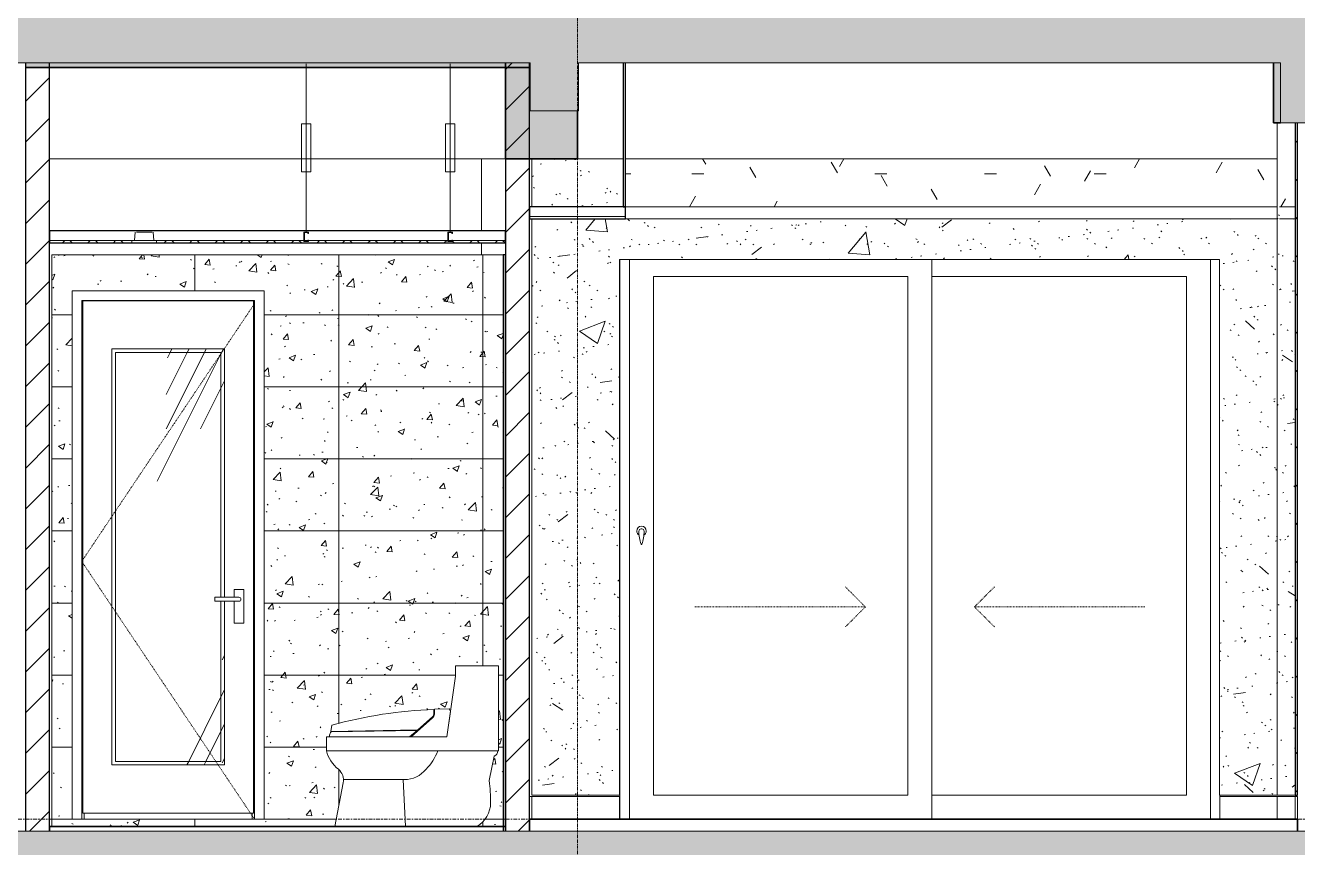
# Model space of a CAD drawing. Header units: millimetres. Extents: x -92143 to -2058, y -8802 to 35300.
# Drawn here: x -75337 to -70037, y 8882 to 12305 of the extents above; entities that cross this region are included whole.
import ezdxf

# ---------------------------------------------------------------- set-up
doc = ezdxf.new("R2010")
doc.units = ezdxf.units.MM
for name, pattern in [('Centre', [31.75, 6.35, -4.7625, 15.875, -4.7625]), ('Dash', [6.35, 3.175, -3.175]), ('Grid Line', [22.225, 12.7, -3.175, 3.175, -3.175])]:
    doc.linetypes.add(name, pattern=pattern)
for name, color, linetype, lineweight in [('0-1', 7, 'Continuous', 5), ('A-CLNG', 13, 'Continuous', 9), ('A-CLNG-1', 250, 'Continuous', 25), ('A-CLNG-2', 7, 'Continuous', 9), ('A-CLNG-PATT-1', 9, 'Continuous', 9), ('A-CLNG-PATT-2', 7, 'Continuous', 9), ('A-CLNG-PATT-3', 254, 'Continuous', 18), ('A-DETL-GENF', 92, 'Continuous', 9), ('A-DETL-GENF-1', 7, 'Continuous', 9), ('A-DETL-GENF-HDLN-1', 7, 'Dash', 9), ('A-DETL-GENF-HDLN-2', 1, 'Continuous', 9), ('A-DETL-THIN', 151, 'Continuous', 9), ('A-DOOR', 31, 'Continuous', 9), ('A-DOOR-1', 7, 'Continuous', 9), ('A-DOOR-FRAM', 31, 'Continuous', 9), ('A-DOOR-GLAZ', 31, 'Continuous', 9), ('A-DOOR-HDLN', 31, 'Dash', 18), ('A-FLOR-1', 10, 'Continuous', 35), ('A-FLOR-HRAL', 11, 'Continuous', 9), ('A-FLOR-HRAL-1', 253, 'Continuous', 18), ('A-FLOR-HRAL-2', 9, 'Continuous', 9), ('A-FLOR-LEVL-2', 51, 'Centre', 9), ('A-FLOR-PATT-1', 7, 'Continuous', 9), ('A-WALL-1', 7, 'Continuous', 9), ('A-WALL-2', 250, 'Continuous', 25), ('A-WALL-PATT-1', 7, 'Continuous', 9), ('A-WALL-PATT-2', 9, 'Continuous', 9), ('E-LITE-EQPM', 33, 'Continuous', 9), ('E-LITE-EQPM-1', 7, 'Continuous', 9), ('I-WALL-1', 250, 'Continuous', 25), ('I-WALL-2', 7, 'Continuous', 9), ('P-SANR-FIXT', 6, 'Continuous', 9), ('P-SANR-FIXT-1', 7, 'Continuous', 9), ('S-BEAM-1', 12, 'Continuous', 5), ('S-BEAM-2', 7, 'Continuous', 9), ('S-BEAM-3', 10, 'Continuous', 35), ('S-COLS-1', 7, 'Continuous', 9), ('S-GRID-1', 1, 'Grid Line', 9)]:
    doc.layers.add(name, color=color, linetype=linetype, lineweight=lineweight)
pattern_1 = [(45, (-51987.05, 14125), (-84.8528, 84.8528), [])]
pattern_2 = [(37.5, (-51987.05, 14125), (-4.79953, 146.8239), [5.029, -110.795, 5.029, -124.511, -123.825]), (37.5, (-51987.05, 14125), (-4.79953, 146.8239), [-245.364, 5.029, -118.796]), (7.5, (-51987.05, 14125), (134.8574, 215.0472), [5.029, -57.455, 5.029, -99.365, -40.005]), (7.5, (-51987.05, 14125), (134.8574, 215.0472), [-166.878, 5.029, -34.976]), (327.5, (-52080.78, 14125), (237.29776, 0.4316), [5.029, -33.071, 5.029, -132.131, -179.07]), (327.5, (-52080.78, 14125), (237.29776, 0.4316), [-175.26, 5.029, -174.041]), (317.5, (-52080.78, 14125), (229.067, 66.8792), [5.029, -14.021, 5.029, -84.887, -102.87]), (317.5, (-52080.78, 14125), (229.067, 66.8792), [-108.966, 5.029, -97.841])]
pattern_3 = [(63.435, (-51796.6, 14220.2), (-766.75, 2300.24), [952.5, -571.5, 952.5, -571.5, -1211.71]), (63.435, (-51796.6, 14220.2), (-766.75, 2300.24), [-3048, 381, -830.71]), (63.435, (-51844.2, 14267.9), (-766.75, 2300.24), [762, -952.5, 571.5, -571.5, -1402.21]), (63.435, (-51844.2, 14267.9), (-766.75, 2300.24), [-2857.5, 666.75, -735.46]), (63.435, (-51844.2, 14410.8), (-766.75, 2300.24), [571.5, -1143, 381, -571.5, -1592.71]), (63.435, (-51844.2, 14410.8), (-766.75, 2300.24), [-2667, 857.25, -735.46]), (63.435, (-51701.3, 14267.9), (-766.75, 2300.24), [571.5, -1143, 476.25, -2068.96]), (63.435, (-51558.4, 14410.8), (-766.75, 2300.24), [285.75, -1428.75, 190.5, -2354.71]), (63.435, (-51796.6, 14648.9), (-766.75, 2300.24), [190.5, -1428.75, 190.5, -762, -1687.96]), (63.435, (-51796.6, 14648.9), (-766.75, 2300.24), [-2571.75, 476.25, -1211.71]), (63.435, (-50939.3, 14506), (-766.75, 2300.24), [952.5, -1428.75, 1143, -754.51]), (63.435, (-50939.3, 14363.1), (-766.75, 2300.24), [1333.5, -952.5, 1428.75, -564.01]), (63.435, (-50844, 14410.8), (-766.75, 2300.24), [1524, -762, 1143, -830.71]), (63.435, (-50701.2, 14553.6), (-766.75, 2300.24), [952.5, -1333.5, 762, -1211.71]), (63.435, (-50844, 14839.4), (-766.75, 2300.24), [476.25, -1905, 571.5, -1306.96]), (63.435, (-50558.3, 14696.5), (-766.75, 2300.24), [381, -1905, 381, -1592.71])]

# ---------------------------------------------------------------- blocks, each defined once
blk = doc.blocks.new('NCV_TKTC_KET CAU_rvt-1-TKCS_MẶT CẮT E')
at = {"layer": 'A-FLOR-PATT-1'}
h = blk.add_hatch(color=256, dxfattribs=at)
h.paths.add_polyline_path([(-48635.6, 12130), (-48635.6, 12150), (-50536.9, 12150), (-50536.9, 12130), (-48844.9, 12130)])
h.paths.add_polyline_path([(-73236.9, 12130), (-73236.9, 12150), (-75336.9, 12150), (-75336.9, 12130), (-73352.2, 12130)])
h.paths.add_polyline_path([(-20336.9, 12130), (-20336.9, 12150), (-22235.3, 12150), (-22235.3, 12130), (-20484.2, 12130)])
h.paths.add_polyline_path([(-66936.9, 12130), (-65032.3, 12130), (-65032.3, 12150), (-66936.9, 12150)])
h.paths.add_polyline_path([(-22435.3, 12130), (-22435.3, 12150), (-22438.4, 12150), (-22438.4, 12130)])
h.paths.add_polyline_path([(-28536.9, 12130), (-28536.9, 12150), (-30435.3, 12150), (-30435.3, 12130), (-28807.5, 12130)])
h.paths.add_polyline_path([(-58736.9, 12130), (-56833.3, 12130), (-56833.3, 12150), (-58736.9, 12150)])
h.paths.add_polyline_path([(-30635.3, 12130), (-30635.3, 12150), (-30638.4, 12150), (-30638.4, 12130)])
h.paths.add_polyline_path([(-40434.4, 12130), (-40434.4, 12150), (-42336.9, 12150), (-42336.9, 12130), (-40521.7, 12130)])
h.paths.add_polyline_path([(-48435.6, 12130), (-48433.3, 12130), (-48433.3, 12150), (-48435.6, 12150)])
at = {"layer": 'S-BEAM-1'}
for points in [[(-73036.9, 11750), (-73036.9, 11950), (-73233.6, 11950), (-73233.6, 12150), (-73336.9, 12150), (-73336.9, 11750), (-73233.6, 11750)], [(-70136.9, 11900), (-70108.5, 11900), (-70108.5, 12150), (-70136.9, 12150), (-70136.9, 12065)]]:
    blk.add_hatch(color=256, dxfattribs=at).paths.add_polyline_path(points)
at = {"layer": 'A-FLOR-1'}
for p, q in [((-73236.9, 12130), (-73236.9, 12150.1)), ((-75336.9, 12130), (-73236.9, 12130))]:
    blk.add_line(p, q, dxfattribs=at)
at = {"layer": 'S-BEAM-2'}
for p, q in [((-73336.9, 11750), (-75236.9, 11750)), ((-73035.3, 11750), (-73036.9, 11750)), ((-72846.9, 11750), (-73035.3, 11750)), ((-70121.9, 11750), (-72836.9, 11750))]:
    blk.add_line(p, q, dxfattribs=at)
at = {"layer": 'S-BEAM-3'}
for p, q in [((-73336.9, 12150), (-73336.9, 11750)), ((-70136.9, 12150), (-70136.9, 11900)), ((-73036.9, 11750), (-73036.9, 11950)), ((-70136.9, 11900), (-70108.5, 11900)), ((-73336.9, 11750), (-73036.9, 11750))]:
    blk.add_line(p, q, dxfattribs=at)
at = {"layer": 'S-COLS-1'}
blk.add_line((-73036.9, 9095), (-73036.9, 9100), dxfattribs=at)
blk = doc.blocks.new('DOOR_CW_01 CANH MO-PANEL KINH - DIG_02-800x2200-CỬA NHÔM KÍNH-V174-TKCS_MẶT CẮT E')
at = {"layer": 'A-DETL-GENF-HDLN-2'}
h = blk.add_hatch(dxfattribs=at)
h.set_pattern_fill('FP_34', color=256, style=0, pattern_type=2)
h.set_pattern_definition(pattern_3)
h.paths.add_polyline_path([(-74977.4, 9226), (-74507.4, 9226), (-74507.4, 9907.5), (-74522.4, 9907.5), (-74522.4, 9241), (-74962.4, 9241), (-74962.4, 10943), (-74522.4, 10943), (-74522.4, 9924.5), (-74507.4, 9924.5), (-74507.4, 10958), (-74977.4, 10958), (-74977.4, 9241)])
h = blk.add_hatch(dxfattribs=at)
h.set_pattern_fill('FP_34', color=256, style=0, pattern_type=2)
h.set_pattern_definition(pattern_3)
h.paths.add_polyline_path([(-74522.4, 9241), (-74522.4, 9907.5), (-74548.2, 9907.5), (-74548.2, 9924.5), (-74522.4, 9924.5), (-74522.4, 10943), (-74962.4, 10943), (-74962.4, 9241), (-74739.4, 9241)])
at = {"layer": 'A-DETL-GENF-HDLN-1'}
for p, q in [((-75102.4, 10073.5), (-74382.4, 11147)), ((-74382.4, 9000), (-75102.4, 10073.5))]:
    blk.add_line(p, q, dxfattribs=at)
at = {"layer": 'A-DOOR-1'}
for p, q in [((-75102.4, 11160), (-75102.4, 9000)), ((-75102.4, 11160), (-74382.4, 11160)), ((-75097.4, 11158), (-75097.4, 9026)), ((-74387.4, 11158), (-75097.4, 11158)), ((-74387.4, 9026), (-74387.4, 11158)), ((-74382.4, 9000), (-74382.4, 11160)), ((-74977.4, 10958), (-74507.4, 10958)), ((-74977.4, 9226), (-74977.4, 10958)), ((-74522.4, 10943), (-74962.4, 10943)), ((-74962.4, 10943), (-74962.4, 9241)), ((-74522.4, 9924.5), (-74522.4, 10943)), ((-74507.4, 10958), (-74507.4, 9924.5)), ((-74548.2, 9924.5), (-74522.4, 9924.5)), ((-74548.2, 9907.5), (-74548.2, 9924.5)), ((-74447.4, 9924.5), (-74522.4, 9924.5)), ((-74467.1, 9956), (-74467.1, 9924.5)), ((-74427.6, 9956), (-74467.1, 9956)), ((-74427.6, 9816), (-74427.6, 9956)), ((-74522.4, 9907.5), (-74548.2, 9907.5)), ((-74522.4, 9241), (-74522.4, 9907.5)), ((-74447.4, 9907.5), (-74522.4, 9907.5)), ((-74507.4, 9907.5), (-74507.4, 9226)), ((-74467.1, 9907.5), (-74467.1, 9816)), ((-74467.1, 9816), (-74427.6, 9816)), ((-74507.4, 9226), (-74977.4, 9226)), ((-74962.4, 9241), (-74522.4, 9241)), ((-75097.4, 9026), (-74387.4, 9026)), ((-75092.4, 9000), (-75092.4, 9026)), ((-74392.4, 9000), (-74392.4, 9026))]:
    blk.add_line(p, q, dxfattribs=at)
for start, end in [(0, 90), (270, 0)]:
    blk.add_arc((-74447.4, 9916), 8.5, start, end, dxfattribs=at)
blk = doc.blocks.new('TOILET - TOILET-348229-TKCS_MẶT CẮT E')
at = {"layer": 'P-SANR-FIXT-1'}
for p, q in [((-48735.6, 6238.8), (-48735.6, 6196.1)), ((-48556.6, 6238.8), (-48735.6, 6238.8)), ((-48556.6, 5884.5), (-48556.6, 6238.8)), ((-48735.6, 6196.1), (-48772.1, 5942.7)), ((-48825.8, 6040.7), (-48825.8, 6057.1)), ((-48762.2, 6059.4), (-48823, 6057.8)), ((-48772.1, 5942.7), (-48756.8, 6048.9)), ((-48756.8, 6048.9), (-48760.2, 6058.1)), ((-49251, 5991.3), (-49254.7, 5965.3)), ((-48830.9, 6022.1), (-48920.2, 5942.7)), ((-48892.8, 5971.6), (-48829.5, 6027.8)), ((-48772.1, 5942.7), (-49273.5, 5942.7)), ((-49273.5, 5942.7), (-49273.5, 5884.5)), ((-49260.4, 5950.7), (-49260.4, 5942.7)), ((-49260.4, 5942.7), (-48926.9, 5942.7)), ((-49254.7, 5965.3), (-48892.8, 5971.6)), ((-48894.8, 5970), (-49253.9, 5963.7)), ((-48926.9, 5942.7), (-48894.8, 5970)), ((-48920.2, 5942.7), (-48772.1, 5942.7)), ((-49273.5, 5884.5), (-48556.6, 5884.5)), ((-48559.8, 5884.5), (-48556.6, 5884.5)), ((-48596, 5760.8), (-48574.2, 5863.3)), ((-49204, 5751.5), (-49237.9, 5570)), ((-48948.9, 5764.9), (-49202.5, 5764.9)), ((-48943.9, 5570), (-48954.1, 5764.9))]:
    blk.add_line(p, q, dxfattribs=at)
for centre, radius, start, end in [((-48763.6, 4249.5), 1808.7, 91.9695, 105.6338), ((-50067.9, 6068.4), 1244.9, 358.5564, 359.5142), ((-48762.2, 6057.2), 2.2, 24.5161, 91.4839), ((-48847.1, 6039.8), 24, 312.6549, 353.3451), ((-48850.1, 6040.7), 24.3, 328, 0), ((-49228.4, 5943), 32.8, 140.9297, 166.5514), ((-49128.9, 5924.8), 150, 195.5839, 230.9413), ((-49003.8, 5954.4), 206.2, 314.8639, 340.1683), ((-48578.4, 5881.7), 18.9, 283, 8.4414), ((-49259.2, 5764.2), 56.7, 347.0587, 50.9413), ((-48948.9, 5881.3), 116.3, 270, 321.1214), ((-49152.3, 5674.2), 563, 359.4277, 8.8404), ((-48706, 5669.8), 116.7, 300.6227, 359.4277)]:
    blk.add_arc(centre, radius, start, end, dxfattribs=at)
blk = doc.blocks.new('LIC_10-ĐÈN LED DOWNLIGHT ÂM TRẦN_ P_6W_ ÁNH SÁNG 4000K - LIC_10-ĐÈN LED DOWNLIGHT ÂM TRẦN_ P_6W_ ÁNH SÁNG 4000K-V48-TKCS_MẶT CẮT E')
at = {"layer": 'E-LITE-EQPM-1'}
for p, q in [((-74879.5, 14845), (-74882, 14809)), ((-74809.5, 14845), (-74874.5, 14845)), ((-74801.9, 14809), (-74804.4, 14845)), ((-74902, 14800), (-74902, 14798)), ((-74902, 14798), (-74896, 14798)), ((-74782, 14798), (-74902, 14798)), ((-74900.9, 14800), (-74898.4, 14800)), ((-74898.3, 14800), (-74881.2, 14800)), ((-74787.9, 14800), (-74896, 14800)), ((-74893, 14809), (-74893, 14800)), ((-74890.5, 14800), (-74887.1, 14800)), ((-74796, 14809), (-74887.9, 14809)), ((-74887, 14802), (-74887, 14800)), ((-74886.2, 14800), (-74883.6, 14800)), ((-74878.6, 14800), (-74805.3, 14800)), ((-74865.6, 14800), (-74858.4, 14800)), ((-74825.6, 14800), (-74818.3, 14800)), ((-74802.8, 14800), (-74785.6, 14800)), ((-74800.3, 14800), (-74797.8, 14800)), ((-74796.9, 14800), (-74796.9, 14802)), ((-74796.8, 14800), (-74793.4, 14800)), ((-74791, 14800), (-74791, 14809)), ((-74787.9, 14798), (-74782, 14798)), ((-74785.5, 14800), (-74783.1, 14800)), ((-74782, 14798), (-74782, 14800))]:
    blk.add_line(p, q, dxfattribs=at)
blk = doc.blocks.new('Railing - Railing-V52-TKCS_MẶT CẮT E')
at = {"layer": 'A-FLOR-HRAL-1'}
for p, q in [((-70036.9, 12495), (-70046.9, 12495)), ((-70046.9, 12495), (-70046.9, 12400)), ((-70036.9, 12400), (-70036.9, 12495)), ((-70046.9, 12400), (-70036.9, 12400))]:
    blk.add_line(p, q, dxfattribs=at)
at = {"layer": 'A-FLOR-HRAL-2'}
for p, q in [((-70360.3, 12400), (-70360.3, 12495)), ((-70360.3, 12495), (-70121.9, 12495)), ((-70121.9, 12400), (-70121.9, 12495)), ((-70121.9, 12495), (-70046.9, 12495))]:
    blk.add_line(p, q, dxfattribs=at)
blk = doc.blocks.new('Railing - Railing-915995-TKCS_MẶT CẮT E')
at = {"layer": 'A-FLOR-HRAL-2'}
for p, q in [((-73236.9, 12495), (-73226.9, 12495)), ((-73226.9, 12400), (-73226.9, 12495)), ((-73226.9, 12495), (-72862.4, 12495)), ((-72862.4, 12495), (-72862.4, 12400))]:
    blk.add_line(p, q, dxfattribs=at)
blk = doc.blocks.new('CL_01-VÁCH DỰNG THẠCH CAO CĂN HỘ LOẠI 1-5A4 - CL_01-VÁCH DỰNG THẠCH CAO CĂN HỘ LOẠI 1A-5-V179-TKCS_MẶT CẮT E')
at = {"layer": 'A-CLNG-PATT-2'}
h = blk.add_hatch(dxfattribs=at)
h.set_pattern_fill('FP_12', color=256, style=0, pattern_type=2)
h.set_pattern_definition([(0, (-51987.05, 14125), (1219.2, 304.8), [50.292, -864.108, 50.292, -864.108, -4876.8]), (0, (-51987.05, 14125), (1219.2, 304.8), [-1828.8, 50.292, -1778.508, 50.292, -864.108, -2133.6]), (0, (-51987.05, 14125), (1219.2, 304.8), [-4572, 50.292, -559.308, 50.292, -1473.708]), (120, (-51529.85, 14277.4), (-873.5645, 903.458), [50.292, -864.108, 50.292, -5740.908]), (120, (-51529.85, 14277.4), (-873.5645, 903.458), [-964.692, -864.108, 50.292, -1778.508, -3048]), (120, (-51529.85, 14277.4), (-873.5645, 903.458), [-3657.6, 50.292, -864.108, 50.292, -2083.308]), (120, (-51529.85, 14277.4), (-873.5645, 903.458), [-4622.292, -559.308, 50.292, -1473.708]), (240, (-51377.45, 14887), (-345.6355, -1208.258), [50.292, -864.108, 50.292, -5740.908]), (240, (-51377.45, 14887), (-345.6355, -1208.258), [-964.692, -864.108, 50.292, -1778.508, -3048]), (240, (-51377.45, 14887), (-345.6355, -1208.258), [-3657.6, 50.292, -864.108, 50.292, -2083.308]), (240, (-51377.45, 14887), (-345.6355, -1208.258), [-4622.292, -559.308, 50.292, -1473.708])])
h.paths.add_polyline_path([(-72836.9, 11550), (-72836.9, 12150), (-72846.9, 12150), (-72846.9, 11550)])
at = {"layer": 'A-CLNG-PATT-3'}
h = blk.add_hatch(dxfattribs=at)
h.set_pattern_fill('FP_2', color=256, style=0, pattern_type=2)
h.set_pattern_definition([(0, (-51987.05, 14125), (609.6, 152.4), [50.292, -406.908, 50.292, -406.908, -2438.4]), (0, (-51987.05, 14125), (609.6, 152.4), [-914.4, 50.292, -864.108, 50.292, -406.908, -1066.8]), (0, (-51987.05, 14125), (609.6, 152.4), [-2286, 50.292, -254.508, 50.292, -711.708]), (120, (-51758.45, 14201.2), (-436.7823, 451.7291), [50.292, -406.908, 50.292, -2845.308]), (120, (-51758.45, 14201.2), (-436.7823, 451.7291), [-507.492, -406.908, 50.292, -864.108, -1524]), (120, (-51758.45, 14201.2), (-436.7823, 451.7291), [-1828.8, 50.292, -406.908, 50.292, -1016.508]), (120, (-51758.45, 14201.2), (-436.7823, 451.7291), [-2336.292, -254.508, 50.292, -711.708]), (240, (-51682.25, 14506), (-172.8177, -604.1291), [50.292, -406.908, 50.292, -406.908, -2438.4]), (240, (-51682.25, 14506), (-172.8177, -604.1291), [-914.4, 50.292, -864.108, 50.292, -406.908, -1066.8]), (240, (-51682.25, 14506), (-172.8177, -604.1291), [-2286, 50.292, -254.508, 50.292, -711.708])])
h.paths.add_polyline_path([(-72273.3, 11550), (-70121.9, 11550), (-70121.9, 11750), (-72836.9, 11750), (-72836.9, 11550)])
h.paths.add_polyline_path([(-70046.9, 11550), (-70046.9, 11900), (-70111.9, 11900), (-70111.9, 11550)])
at = {"layer": 'A-CLNG-1'}
for p, q in [((-72846.9, 12150), (-72846.9, 11550)), ((-72836.9, 11550), (-72836.9, 12150)), ((-72846.9, 11550), (-72836.9, 11550))]:
    blk.add_line(p, q, dxfattribs=at)
blk = doc.blocks.new('NCV_TKTC_TANG 3 - 4_rvt-2-TKCS_MẶT CẮT E')
at = {"layer": 'A-CLNG-PATT-1'}
h = blk.add_hatch(dxfattribs=at)
h.set_pattern_fill('FP_4', color=256, style=0, pattern_type=2)
h.set_pattern_definition([(45, (-51987.05, 14125), (-53.033, 53.033), []), (135, (-51987.05, 14125), (-53.033, -53.033), [])])
h.paths.add_polyline_path([(-73506.3, 11400), (-73336.9, 11400), (-73336.9, 11410), (-73557.4, 11410), (-73557.4, 11405), (-73577.4, 11405), (-73577.4, 11410), (-74157.4, 11410), (-74157.4, 11405), (-74177.4, 11405), (-74177.4, 11410), (-74795.5, 11409), (-74795.5, 11400), (-73532.4, 11400)])
h.paths.add_polyline_path([(-75236.9, 11400), (-74888.4, 11400), (-74887.9, 11409), (-75236.9, 11410)])
h.paths.add_polyline_path([(-74174.9, 11407.5), (-74159.9, 11407.5), (-74159.9, 11410), (-74174.9, 11410)])
h.paths.add_polyline_path([(-73559.9, 11407.5), (-73559.9, 11410), (-73574.9, 11410), (-73574.9, 11407.5)])
at = {"layer": 'A-WALL-PATT-1'}
h = blk.add_hatch(dxfattribs=at)
h.set_pattern_fill('FP_5', color=256, style=0, pattern_type=2)
h.set_pattern_definition([(45, (-51987.05, 14125), (-79.5495, 79.5495), [])])
h.paths.add_polyline_path([(-70046.9, 9100), (-70036.9, 9100), (-70036.9, 11900), (-70046.9, 11900), (-70046.9, 9630.1)])
at = {"layer": 'A-WALL-PATT-2'}
h = blk.add_hatch(dxfattribs=at)
h.set_pattern_fill('FP_1', color=256, style=0, pattern_type=2)
h.set_pattern_definition(pattern_1)
h.paths.add_polyline_path([(-75336.9, 8950), (-75236.9, 8950), (-75236.9, 12150), (-75336.9, 12150), (-75336.9, 9021.3)])
h = blk.add_hatch(dxfattribs=at)
h.set_pattern_fill('FP_1', color=256, style=0, pattern_type=2)
h.set_pattern_definition(pattern_1)
h.paths.add_polyline_path([(-73336.9, 8950), (-73236.9, 8950), (-73236.9, 12150), (-73336.9, 12150), (-73336.9, 9021.3)])
h = blk.add_hatch(dxfattribs=at)
h.set_pattern_fill('FP_6', color=256, style=0, pattern_type=2)
h.set_pattern_definition(pattern_2)
h.paths.add_polyline_path([(-70111.9, 9100), (-70111.9, 11900), (-70121.9, 11900), (-70121.9, 9100)])
h = blk.add_hatch(dxfattribs=at)
h.set_pattern_fill('FP_7', color=256, style=0, pattern_type=2)
h.set_pattern_definition([(50, (-51987.05, 14125), (1093.104, -95.634), [114.3, -1257.3]), (355, (-51987, 14125), (-211.46, 1146.34), [91.44, -1005.84]), (100.451, (-51896, 14117), (881.656, 1050.7), [97.14, -1068.54]), (46.184, (-51987, 14429.8), (1626.475, -252.26), [171.45, -1885.95]), (96.636, (-51851.5, 14408.8), (1424.42, 1484.57), [145.71, -1602.81]), (351.184, (-51987, 14429.8), (1424.43, 1484.55), [137.16, -1508.76]), (21, (-51834.65, 14353.6), (909.686, -613.59), [114.3, -1257.3]), (326, (-51834.7, 14353.6), (370.81, 1105.13), [91.44, -1005.84]), (71.451, (-51758.8, 14302.5), (1280.503, 491.53), [97.14, -1068.54]), (37.5, (-51987.05, 14125), (18.531, 507.33), [50.292, -943.356, 50.292, -970.788, -1009.65]), (37.5, (-51987.05, 14125), (18.531, 507.33), [-2014.728, 50.292, -959.358]), (7.5, (-51987.05, 14125), (400.918, 601.084), [50.292, -531.876, 50.292, -920.496, -384.81]), (7.5, (-51987.05, 14125), (400.918, 601.084), [-1552.956, 50.292, -334.518]), (327.5, (-52326.9, 14125), (813.545, -34.374), [50.292, -330.708, 50.292, -1138.428, -1577.34]), (327.5, (-52326.9, 14125), (813.545, -34.374), [-1569.72, 50.292, -1527.048]), (317.5, (-52479.3, 14125), (888.775, 152.56), [50.292, -445.008, 50.292, -739.14, -1120.14]), (317.5, (-52479.3, 14125), (888.775, 152.56), [-1284.73, 50.29, -1069.85])])
h.paths.add_polyline_path([(-73226.9, 9100), (-72862.4, 9100), (-72862.4, 11330), (-70362.4, 11330), (-70362.4, 9100), (-70121.9, 9100), (-70121.9, 11500), (-73226.9, 11500), (-73226.9, 9630.1)])
h.paths.add_polyline_path([(-70111.9, 9100), (-70046.9, 9100), (-70046.9, 11500), (-70111.9, 11500), (-70111.9, 9559.5)])
h.paths.add_polyline_path([(-73226.9, 11550), (-72846.9, 11550), (-72846.9, 11750), (-73226.9, 11750)])
h = blk.add_hatch(dxfattribs=at)
h.set_pattern_fill('FP_6', color=256, style=0, pattern_type=2)
h.set_pattern_definition(pattern_2)
h.paths.add_polyline_path([(-73226.9, 9100), (-72862.4, 9100), (-72862.4, 11330), (-70362.4, 11330), (-70362.4, 9100), (-70121.9, 9100), (-70121.9, 11500), (-73226.9, 11500), (-73226.9, 9630.1)])
h.paths.add_polyline_path([(-70111.9, 9100), (-70046.9, 9100), (-70046.9, 11500), (-70111.9, 11500), (-70111.9, 9559.5)])
h.paths.add_polyline_path([(-73226.9, 11550), (-72846.9, 11550), (-72846.9, 11750), (-73226.9, 11750)])
h = blk.add_hatch(dxfattribs=at)
h.set_pattern_fill('FP_10', color=256, style=0, pattern_type=2)
h.set_pattern_definition([(50, (-51987.05, 14125), (273.276, -23.909), [28.575, -314.325]), (355, (-51987.05, 14125), (-52.8646, 286.585), [22.86, -251.46]), (100.451, (-51964.28, 14123), (220.4138, 262.6745), [24.285, -267.135]), (46.184, (-51987.05, 14201.2), (406.6187, -63.0646), [42.863, -471.488]), (96.636, (-51953.17, 14195.94), (356.104, 371.1414), [36.428, -400.703]), (351.184, (-51987.05, 14201.2), (356.1075, 371.138), [34.29, -377.19]), (21, (-51948.95, 14182.15), (227.4212, -153.3982), [28.575, -314.325]), (326, (-51948.95, 14182.15), (92.7027, 276.2822), [22.86, -251.46]), (71.451, (-51930, 14169.37), (320.1254, 122.8816), [24.285, -267.135]), (37.5, (-51987.05, 14125), (4.6325, 126.8326), [5.029, -243.383, 5.029, -250.241, -252.413]), (37.5, (-51987.05, 14125), (4.6325, 126.8326), [-503.682, 5.029, -247.383]), (7.5, (-51987.05, 14125), (100.22916, 150.2711), [5.029, -140.513, 5.029, -237.668, -96.203]), (7.5, (-51987.05, 14125), (100.22916, 150.2711), [-388.239, 5.029, -91.173]), (327.5, (-52072.01, 14125), (203.38684, -8.5935), [5.029, -90.221, 5.029, -292.151, -394.335]), (327.5, (-52072.01, 14125), (203.38684, -8.5935), [-392.43, 5.029, -389.306]), (317.5, (-52110.11, 14125), (222.1944, 38.1398), [5.029, -118.796, 5.029, -192.329, -280.035]), (317.5, (-52110.11, 14125), (222.1944, 38.1398), [-321.183, 5.029, -275.006])])
h.paths.add_polyline_path([(-75226.9, 8970), (-74047.5, 8970), (-74012.1, 9164.1), (-74013.5, 9176.8), (-74017.6, 9188.5), (-74024.2, 9199.3), (-74055.6, 9231.2), (-74071.8, 9255.8), (-74083.1, 9284.5), (-74083.1, 9342.7), (-74070, 9342.7), (-74070, 9350.7), (-74063.5, 9363.7), (-73704.4, 9370), (-73736.5, 9342.7), (-73729.8, 9342.7), (-73636.1, 9427.8), (-73632.9, 9437), (-73632.6, 9457.8), (-73569.8, 9458.1), (-73566.4, 9448.9), (-73545.2, 9596.1), (-73545.2, 9638.8), (-73366.2, 9638.8), (-73366.2, 9284.5), (-73369.4, 9284.5), (-73372.4, 9271.1), (-73379.4, 9264.9), (-73383.8, 9263.3), (-73405.6, 9160.8), (-73400.4, 9114.8), (-73399, 9067.7), (-73402.2, 9042.4), (-73411.2, 9017.6), (-73425.7, 8995.4), (-73444.7, 8977.1), (-73456.5, 8970), (-73346.9, 8970), (-73346.9, 11350), (-75226.9, 11350), (-75226.9, 9021.3)])
h.paths.add_polyline_path([(-74739.4, 9000), (-75142.4, 9000), (-75142.4, 11200), (-74342.4, 11200), (-74342.4, 9000)])
h.paths.add_polyline_path([(-74064.3, 9365.3), (-74060.6, 9391.3), (-73920.8, 9424.5), (-73778.7, 9446.5), (-73635.4, 9457.1), (-73636.8, 9435.7), (-73640.5, 9426.5), (-73704.4, 9371.6), (-74063.5, 9365.3)])
h = blk.add_hatch(dxfattribs=at)
h.set_pattern_fill('FP_62', color=256, style=0, pattern_type=2)
h.set_pattern_definition([(0, (-75231.94, 9000), (0, 300), []), (90, (-75231.94, 9000), (-600, 4e-14), [])])
h.paths.add_polyline_path([(-75226.9, 8970), (-74047.5, 8970), (-74012.1, 9164.1), (-74013.5, 9176.8), (-74017.6, 9188.5), (-74024.2, 9199.3), (-74055.6, 9231.2), (-74071.8, 9255.8), (-74083.1, 9284.5), (-74083.1, 9342.7), (-74070, 9342.7), (-74070, 9350.7), (-74063.5, 9363.7), (-73704.4, 9370), (-73736.5, 9342.7), (-73729.8, 9342.7), (-73636.1, 9427.8), (-73632.9, 9437), (-73632.6, 9457.8), (-73569.8, 9458.1), (-73566.4, 9448.9), (-73545.2, 9596.1), (-73545.2, 9638.8), (-73366.2, 9638.8), (-73366.2, 9284.5), (-73369.4, 9284.5), (-73372.4, 9271.1), (-73379.4, 9264.9), (-73383.8, 9263.3), (-73405.6, 9160.8), (-73400.4, 9114.8), (-73399, 9067.7), (-73402.2, 9042.4), (-73411.2, 9017.6), (-73425.7, 8995.4), (-73444.7, 8977.1), (-73456.5, 8970), (-73346.9, 8970), (-73346.9, 11350), (-75226.9, 11350), (-75226.9, 9021.3)])
h.paths.add_polyline_path([(-74739.4, 9000), (-75142.4, 9000), (-75142.4, 11200), (-74342.4, 11200), (-74342.4, 9000)])
h.paths.add_polyline_path([(-74064.3, 9365.3), (-74060.6, 9391.3), (-73920.8, 9424.5), (-73778.7, 9446.5), (-73635.4, 9457.1), (-73636.8, 9435.7), (-73640.5, 9426.5), (-73704.4, 9371.6), (-74063.5, 9365.3)])
at = {"layer": 'A-CLNG-1'}
for p, q in [((-72836.9, 11550), (-73236.9, 11550)), ((-73236.9, 11550), (-73236.9, 11500)), ((-72836.9, 11500), (-72836.9, 11550)), ((-73336.9, 11450), (-75236.9, 11450)), ((-75236.9, 11450), (-75236.9, 11400)), ((-73336.9, 11400), (-73336.9, 11450)), ((-73236.9, 11500), (-72836.9, 11500)), ((-75236.9, 11400), (-74896, 11400)), ((-74787.9, 11400), (-73336.9, 11400))]:
    blk.add_line(p, q, dxfattribs=at)
at = {"layer": 'A-CLNG-2'}
for p, q in [((-72836.9, 11510), (-73236.9, 11510)), ((-72836.9, 11550), (-70121.9, 11550)), ((-70111.9, 11550), (-70046.9, 11550)), ((-70121.9, 11500), (-72836.9, 11500)), ((-70046.9, 11500), (-70111.9, 11500)), ((-74876.4, 11410), (-75236.9, 11410)), ((-74177, 11410), (-74807.5, 11410)), ((-74158.1, 11410), (-74174.9, 11410)), ((-73577, 11410), (-74157.4, 11410)), ((-73558.1, 11410), (-73574.9, 11410)), ((-73336.9, 11410), (-73557.4, 11410))]:
    blk.add_line(p, q, dxfattribs=at)
at = {"layer": 'A-FLOR-1'}
for p, q in [((-73336.9, 8970), (-75236.9, 8970)), ((-75236.9, 8970), (-75236.9, 8950)), ((-73336.9, 8950), (-73336.9, 8970)), ((-70036.9, 9000), (-73236.9, 9000)), ((-73236.9, 9000), (-73236.9, 8950)), ((-70036.9, 8950), (-70036.9, 9000))]:
    blk.add_line(p, q, dxfattribs=at)
at = {"layer": 'A-WALL-1'}
for p, q in [((-73436.9, 11450), (-73436.9, 11750)), ((-73436.9, 11350), (-73436.9, 11400))]:
    blk.add_line(p, q, dxfattribs=at)
at = {"layer": 'A-WALL-2'}
for p, q in [((-75336.9, 12150), (-75336.9, 8950)), ((-75236.9, 8950), (-75236.9, 12150)), ((-73336.9, 12150), (-73336.9, 8950)), ((-73236.9, 8950), (-73236.9, 12150.1))]:
    blk.add_line(p, q, dxfattribs=at)
at = {"layer": 'I-WALL-1'}
for p, q in [((-70046.9, 11900), (-70046.9, 9100)), ((-70036.9, 9100), (-70036.9, 11900)), ((-73346.9, 11350), (-73346.9, 8950)), ((-73336.9, 11350), (-73346.9, 11350)), ((-73336.9, 8950), (-73336.9, 11350)), ((-70046.9, 9100), (-70036.9, 9100))]:
    blk.add_line(p, q, dxfattribs=at)
at = {"layer": 'I-WALL-2'}
for p, q in [((-70121.9, 9100), (-70121.9, 11900)), ((-73226.9, 11750), (-73226.9, 11550)), ((-73226.9, 11500), (-73226.9, 9100)), ((-73346.9, 11350), (-75226.9, 11350)), ((-75226.9, 11350), (-75226.9, 8970)), ((-72862.4, 9100), (-72862.4, 11330)), ((-72862.4, 11330), (-70362.4, 11330)), ((-70362.4, 11330), (-70362.4, 9100)), ((-75142.4, 9000), (-75142.4, 11200)), ((-75142.4, 11200), (-74342.4, 11200)), ((-74342.4, 11200), (-74342.4, 9000)), ((-73226.9, 9100), (-72862.4, 9100)), ((-70362.4, 9100), (-70121.9, 9100)), ((-70111.9, 9100), (-70121.9, 9100)), ((-70111.9, 9100), (-70046.9, 9100)), ((-74342.4, 9000), (-75142.4, 9000))]:
    blk.add_line(p, q, dxfattribs=at)
at = {"layer": 'S-COLS-1'}
for p, q in [((-73436.9, 11450), (-73436.9, 11750)), ((-73436.9, 11350), (-73436.9, 11400))]:
    blk.add_line(p, q, dxfattribs=at)
at = {"layer": 'A-CLNG'}
blk.add_blockref('CL_01-VÁCH DỰNG THẠCH CAO CĂN HỘ LOẠI 1-5A4 - CL_01-VÁCH DỰNG THẠCH CAO CĂN HỘ LOẠI 1A-5-V179-TKCS_MẶT CẮT E', (0, 0), dxfattribs=at)
at = {"layer": 'A-DOOR'}
blk.add_blockref('DOOR_CW_01 CANH MO-PANEL KINH - DIG_02-800x2200-CỬA NHÔM KÍNH-V174-TKCS_MẶT CẮT E', (0, 0), dxfattribs=at)
at = {"layer": 'A-FLOR-HRAL'}
for name in ['Railing - Railing-915995-TKCS_MẶT CẮT E', 'Railing - Railing-V52-TKCS_MẶT CẮT E']:
    blk.add_blockref(name, (0, -3400), dxfattribs=at)
at = {"layer": 'E-LITE-EQPM'}
blk.add_blockref('LIC_10-ĐÈN LED DOWNLIGHT ÂM TRẦN_ P_6W_ ÁNH SÁNG 4000K - LIC_10-ĐÈN LED DOWNLIGHT ÂM TRẦN_ P_6W_ ÁNH SÁNG 4000K-V48-TKCS_MẶT CẮT E', (0, -3400), dxfattribs=at)
at = {"layer": 'P-SANR-FIXT'}
blk.add_blockref('TOILET - TOILET-348229-TKCS_MẶT CẮT E', (-24809.6, 3400), dxfattribs=at)
blk = doc.blocks.new('DEG_02-DEG_03 - DEG_02-2500x2400mm-CỬA ĐI 02 CÁNH TRƯỢT-V79-TKCS_MẶT CẮT E')
at = {"layer": 'A-DOOR'}
for p, q in [((-38760.3, 5600), (-38760.3, 7930)), ((-39920.3, 5700), (-39920.3, 7860)), ((-39920.3, 7860), (-38860.3, 7860)), ((-38860.3, 7860), (-38860.3, 5700)), ((-38860.3, 5700), (-39920.3, 5700))]:
    blk.add_line(p, q, dxfattribs=at)
at = {"layer": 'A-DOOR', "flags": 128}
blk.add_lwpolyline([(-39968.8, 6808.7), (-39968.8, 6808.7), (-39968.8, 6808.7), (-39968.8, 6808.7), (-39968.8, 6808.7), (-39968.9, 6808.7), (-39968.9, 6808.7), (-39968.9, 6808.7), (-39968.9, 6808.7), (-39968.9, 6808.7), (-39969, 6808.7), (-39969, 6808.7), (-39969, 6808.7), (-39969, 6808.7), (-39969.1, 6808.7), (-39969.1, 6808.7), (-39969.1, 6808.7), (-39969.2, 6808.7), (-39969.2, 6808.7), (-39969.3, 6808.7), (-39969.3, 6808.7), (-39969.4, 6808.7), (-39969.4, 6808.7), (-39969.5, 6808.7), (-39969.5, 6808.7), (-39969.6, 6808.7), (-39969.6, 6808.7), (-39969.7, 6808.7), (-39969.7, 6808.7), (-39969.8, 6808.7), (-39969.8, 6808.7), (-39969.9, 6808.7), (-39969.9, 6808.7), (-39970, 6808.7), (-39970.1, 6808.7), (-39970.1, 6808.7), (-39970.2, 6808.7), (-39970.2, 6808.7), (-39970.3, 6808.7), (-39970.4, 6808.7), (-39970.4, 6808.7), (-39970.5, 6808.7), (-39970.5, 6808.7), (-39970.6, 6808.7), (-39970.7, 6808.7), (-39970.7, 6808.7), (-39970.8, 6808.7), (-39970.8, 6808.7), (-39970.9, 6808.7), (-39970.9, 6808.7), (-39971, 6808.7), (-39971, 6808.7), (-39971.1, 6808.7), (-39971.1, 6808.7), (-39971.2, 6808.7), (-39971.2, 6808.7), (-39971.3, 6808.7), (-39971.3, 6808.7), (-39971.4, 6808.7), (-39971.4, 6808.7), (-39971.5, 6808.7), (-39971.5, 6808.7), (-39971.5, 6808.7), (-39971.6, 6808.7), (-39971.6, 6808.7), (-39971.6, 6808.7), (-39971.7, 6808.7), (-39971.7, 6808.7), (-39971.7, 6808.7), (-39971.7, 6808.7), (-39971.7, 6808.7), (-39971.8, 6808.7), (-39971.8, 6808.7), (-39971.8, 6808.7), (-39971.8, 6808.7), (-39971.8, 6808.7), (-39971.8, 6808.7)], dxfattribs=at)
at = {"layer": 'A-DOOR'}
for centre, radius, start, end in [((-39970.3, 6800), 20, 0, 180), ((-39970.3, 6800), 20, 180, 240), ((-39971.8, 6799.2), 9.45, 90, 180), ((-39816.5, 6799.2), 164.8, 180, 199.134), ((-39968.8, 6799.2), 9.45, 0, 90), ((-40124.1, 6799.2), 164.8, 340.866, 0), ((-39970.3, 6800), 20, 300, 0), ((-39969.9, 6746), 2.34, 199.134, 261.031), ((-39970.7, 6746), 2.34, 278.969, 340.866)]:
    blk.add_arc(centre, radius, start, end, dxfattribs=at)
at = {"layer": 'A-DOOR-FRAM'}
for p, q in [((-40060.3, 7930), (-40060.3, 5600)), ((-40020.3, 5600), (-40020.3, 7930)), ((-37600.3, 5600), (-37600.3, 7930)), ((-37560.3, 5695), (-37560.3, 5700))]:
    blk.add_line(p, q, dxfattribs=at)
at = {"layer": 'A-DOOR-GLAZ'}
for p, q in [((-37700.3, 7860), (-38760.3, 7860)), ((-37700.3, 5700), (-37700.3, 7860)), ((-38760.3, 5700), (-37700.3, 5700))]:
    blk.add_line(p, q, dxfattribs=at)
at = {"layer": 'A-DOOR-HDLN'}
for p, q in [((-39037.6, 6484.2), (-39122.4, 6569.1)), ((-38583.1, 6484.2), (-38498.2, 6569.1)), ((-39747.6, 6484.2), (-39037.6, 6484.2)), ((-39037.6, 6484.2), (-39122.4, 6399.4)), ((-38583.1, 6484.2), (-38498.2, 6399.4)), ((-37873.1, 6484.2), (-38583.1, 6484.2))]:
    blk.add_line(p, q, dxfattribs=at)
blk = doc.blocks.new('Repeating Detail - THANH TREO TRẦN 700-354068-TKCS_MẶT CẮT E')
at = {"layer": 'A-DETL-GENF'}
for points in [[(-74177.4, 28405), (-74157.4, 28405), (-74157.4, 28411), (-74159.9, 28407.5), (-74174.9, 28407.5), (-74174.9, 28442.5), (-74159.9, 28442.5), (-74157.4, 28439), (-74157.4, 28445), (-74177.4, 28445)], [(-73577.4, 28405), (-73557.4, 28405), (-73557.4, 28411), (-73559.9, 28407.5), (-73574.9, 28407.5), (-73574.9, 28442.5), (-73559.9, 28442.5), (-73557.4, 28439), (-73557.4, 28445), (-73577.4, 28445)]]:
    blk.add_hatch(color=256, dxfattribs=at).paths.add_polyline_path(points)
for p, q in [((-74167.4, 28445), (-74167.4, 29145)), ((-73567.4, 28445), (-73567.4, 29145)), ((-74187.4, 28895), (-74147.4, 28895)), ((-74187.4, 28695), (-74187.4, 28895)), ((-74147.4, 28895), (-74147.4, 28695)), ((-73587.4, 28895), (-73547.4, 28895)), ((-73587.4, 28695), (-73587.4, 28895)), ((-73547.4, 28895), (-73547.4, 28695)), ((-74147.4, 28695), (-74187.4, 28695)), ((-73547.4, 28695), (-73587.4, 28695)), ((-74157.4, 28445), (-74177.4, 28445)), ((-74177.4, 28445), (-74177.4, 28405)), ((-74157.4, 28445), (-74177.4, 28445)), ((-74177.4, 28445), (-74177.4, 28405)), ((-74174.9, 28442.5), (-74159.9, 28442.5)), ((-74174.9, 28407.5), (-74174.9, 28442.5)), ((-74174.9, 28407.5), (-74174.9, 28442.5)), ((-74174.9, 28442.5), (-74159.9, 28442.5)), ((-74159.9, 28442.5), (-74159.9, 28439)), ((-74159.9, 28442.5), (-74159.9, 28439)), ((-74159.9, 28439), (-74157.4, 28439)), ((-74159.9, 28439), (-74157.4, 28439)), ((-74157.4, 28411), (-74159.9, 28411)), ((-74159.9, 28411), (-74159.9, 28407.5)), ((-74157.4, 28411), (-74159.9, 28411)), ((-74159.9, 28411), (-74159.9, 28407.5)), ((-74157.4, 28439), (-74157.4, 28445)), ((-74157.4, 28439), (-74157.4, 28445)), ((-74157.4, 28405), (-74157.4, 28411)), ((-74157.4, 28405), (-74157.4, 28411)), ((-73557.4, 28445), (-73577.4, 28445)), ((-73577.4, 28445), (-73577.4, 28405)), ((-73557.4, 28445), (-73577.4, 28445)), ((-73577.4, 28445), (-73577.4, 28405)), ((-73574.9, 28442.5), (-73559.9, 28442.5)), ((-73574.9, 28407.5), (-73574.9, 28442.5)), ((-73574.9, 28407.5), (-73574.9, 28442.5)), ((-73574.9, 28442.5), (-73559.9, 28442.5)), ((-73559.9, 28442.5), (-73559.9, 28439)), ((-73559.9, 28442.5), (-73559.9, 28439)), ((-73559.9, 28439), (-73557.4, 28439)), ((-73559.9, 28439), (-73557.4, 28439)), ((-73557.4, 28411), (-73559.9, 28411)), ((-73559.9, 28411), (-73559.9, 28407.5)), ((-73557.4, 28411), (-73559.9, 28411)), ((-73559.9, 28411), (-73559.9, 28407.5)), ((-73557.4, 28439), (-73557.4, 28445)), ((-73557.4, 28439), (-73557.4, 28445)), ((-73557.4, 28405), (-73557.4, 28411)), ((-73557.4, 28405), (-73557.4, 28411)), ((-74177.4, 28405), (-74157.4, 28405)), ((-74177.4, 28405), (-74157.4, 28405)), ((-74159.9, 28407.5), (-74174.9, 28407.5)), ((-74159.9, 28407.5), (-74174.9, 28407.5)), ((-73577.4, 28405), (-73557.4, 28405)), ((-73577.4, 28405), (-73557.4, 28405)), ((-73559.9, 28407.5), (-73574.9, 28407.5)), ((-73559.9, 28407.5), (-73574.9, 28407.5))]:
    blk.add_line(p, q, dxfattribs=at)

msp = doc.modelspace()

# ---------------------------------------------------------------- hatches: boundary and pattern name
at = {"layer": 'A-DETL-GENF-1'}
for points in [[(-17236.9, 11750), (-17236.9, 12350), (-78233.3, 12350), (-78233.3, 11750), (-77935.7, 11750), (-77935.7, 12150), (-73233.6, 12150), (-73233.6, 11950), (-73033.3, 11950), (-73033.3, 12150), (-70108.5, 12150), (-70108.5, 11900), (-69708.5, 11900), (-69708.5, 12150), (-65032.3, 12150), (-65032.3, 11950), (-64832.3, 11950), (-64832.3, 12150), (-61933.6, 12150), (-61933.6, 11900), (-61533.6, 11900), (-61533.6, 12150), (-56833.3, 12150), (-56833.3, 11950), (-56633.3, 11950), (-56633.3, 12150), (-53733.2, 12150), (-53733.2, 11900), (-53333.2, 11900), (-53333.2, 12150), (-48635.6, 12150), (-48635.6, 11950), (-48435.6, 11950), (-48435.6, 12150), (-45535.3, 12150), (-45535.3, 11900), (-45134.4, 11900), (-45134.4, 12150), (-40434.4, 12150), (-40434.4, 11950), (-40234.4, 11950), (-40234.4, 12150), (-37436.9, 12150), (-37436.9, 11900), (-37037.4, 11900), (-37037.4, 12150), (-33860.3, 12150), (-33860.3, 11900), (-33436.9, 11900), (-33436.9, 12150), (-30635.3, 12150), (-30635.3, 11950), (-30435.3, 11950), (-30435.3, 12150), (-25735.7, 12150), (-25735.7, 11900), (-25335.7, 11900), (-25335.7, 12150), (-22435.3, 12150), (-22435.3, 11950), (-22235.3, 11950), (-22235.3, 12150), (-17535.3, 12150), (-17535.3, 11750)], [(-77935.7, 8350), (-77935.7, 8750), (-73233.6, 8750), (-73233.6, 8550), (-73033.3, 8550), (-73033.3, 8750), (-70108.5, 8750), (-70108.5, 8500), (-69708.5, 8500), (-69708.5, 8750), (-65032.3, 8750), (-65032.3, 8550), (-64832.3, 8550), (-64832.3, 8750), (-61933.6, 8750), (-61933.6, 8500), (-61533.6, 8500), (-61533.6, 8750), (-56833.3, 8750), (-56833.3, 8550), (-56633.3, 8550), (-56633.3, 8750), (-53733.2, 8750), (-53733.2, 8500), (-53333.2, 8500), (-53333.2, 8750), (-48635.6, 8750), (-48635.6, 8550), (-48435.6, 8550), (-48435.6, 8750), (-45535.3, 8750), (-45535.3, 8500), (-45134.4, 8500), (-45134.4, 8750), (-40434.4, 8750), (-40434.4, 8550), (-40234.4, 8550), (-40234.4, 8750), (-37436.9, 8750), (-37436.9, 8500), (-37037.4, 8500), (-37037.4, 8750), (-33860.3, 8750), (-33860.3, 8500), (-33436.9, 8500), (-33436.9, 8750), (-30635.3, 8750), (-30635.3, 8550), (-30435.3, 8550), (-30435.3, 8750), (-25735.7, 8750), (-25735.7, 8500), (-25335.7, 8500), (-25335.7, 8750), (-22435.3, 8750), (-22435.3, 8550), (-22235.3, 8550), (-22235.3, 8750), (-17535.3, 8750), (-17535.3, 8350), (-17236.9, 8350), (-17236.9, 8950), (-78233.3, 8950), (-78233.3, 8350)]]:
    msp.add_hatch(color=256, dxfattribs=at).paths.add_polyline_path(points)

# ---------------------------------------------------------------- linework, layer by layer
at = {"layer": 'A-DETL-THIN'}
for p, q in [((-77935.7, 12150), (-73233.6, 12150)), ((-73233.6, 12150), (-73233.6, 11950)), ((-73033.3, 11950), (-73033.3, 12150)), ((-73033.3, 12150), (-70108.5, 12150)), ((-70108.5, 12150), (-70108.5, 11900)), ((-73233.6, 11950), (-73033.3, 11950)), ((-70108.5, 11900), (-69708.5, 11900)), ((-37037.4, 8950), (-78233.3, 8950))]:
    msp.add_line(p, q, dxfattribs=at)
at = {"layer": 'A-FLOR-LEVL-2'}
msp.add_line((-92142.8, 9000), (-5549.7, 9000), dxfattribs=at)
at = {"layer": 'S-GRID-1'}
msp.add_line((-73036.9, -3701.5), (-73036.9, 30542.5), dxfattribs=at)

# ---------------------------------------------------------------- block references
at = {"layer": '0-1'}
for name in ['NCV_TKTC_KET CAU_rvt-1-TKCS_MẶT CẮT E', 'NCV_TKTC_TANG 3 - 4_rvt-2-TKCS_MẶT CẮT E']:
    msp.add_blockref(name, (0, 0), dxfattribs=at)
at = {"layer": 'A-DETL-GENF'}
msp.add_blockref('Repeating Detail - THANH TREO TRẦN 700-354068-TKCS_MẶT CẮT E', (0, -17000), dxfattribs=at)
at = {"layer": 'A-DOOR'}
msp.add_blockref('DEG_02-DEG_03 - DEG_02-2500x2400mm-CỬA ĐI 02 CÁNH TRƯỢT-V79-TKCS_MẶT CẮT E', (-32800, 3400), dxfattribs=at)

doc.saveas('drawing.dxf')
